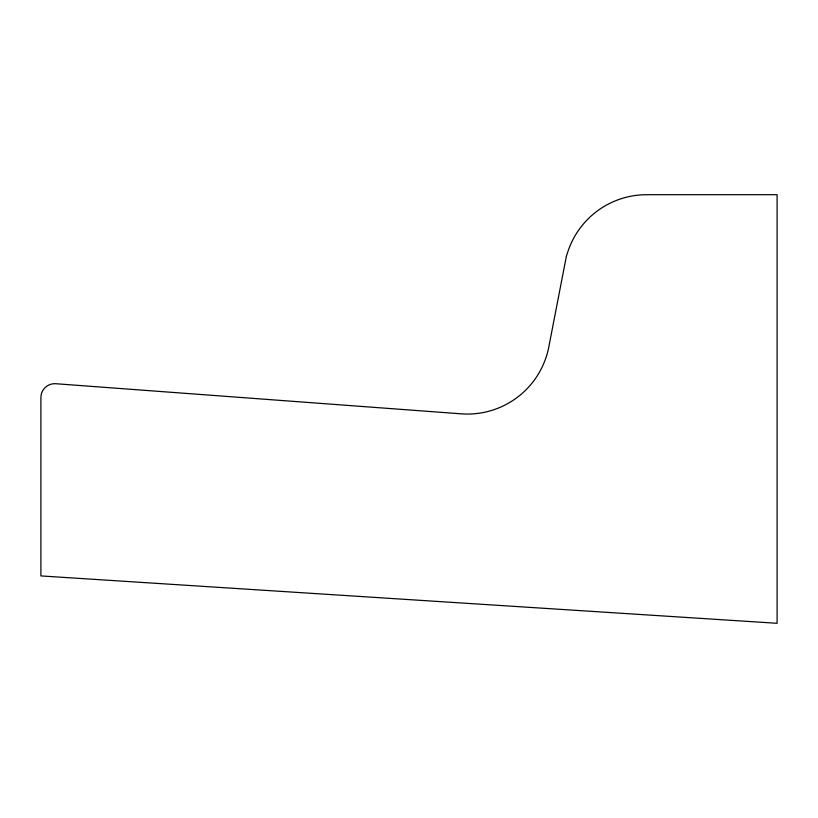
<?xml version="1.0" encoding="UTF-8"?>
<svg xmlns="http://www.w3.org/2000/svg" width="818" height="818" viewBox="0 0 818 818"><rect width="100%" height="100%" fill="white"/><g stroke="black" fill="none" stroke-linecap="round" stroke-linejoin="round"><path stroke-width="1.23" d="M566.404 256.095L548.827 346.873A82.955 82.955 0 0 1 461.25 413.836L55.747 383.724A13.824 13.824 0 0 0 40.9 397.507L40.9 575.923L777.1 623.296L777.1 194.704L646.649 194.704A82.955 82.955 0 0 0 567.958 251.423L566.404 256.095"/></g></svg>
